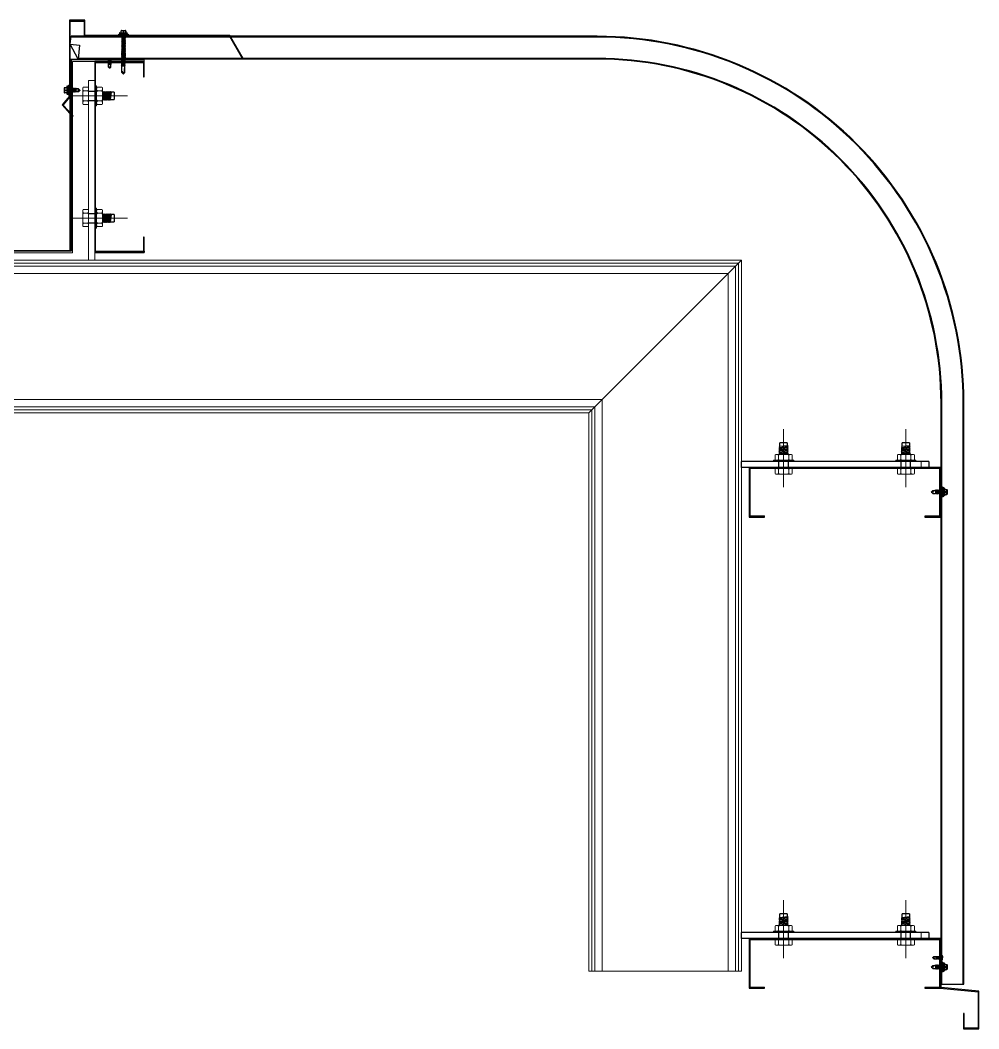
# Model space of a CAD drawing. Header units: inches. Extents: x 1359 to 46357, y -3807 to 191.
# Drawn here: x 23412.47 to 23429.21, y -817.32 to -799.72 of the extents above; entities that cross this region are included whole.
import ezdxf

# ---------------------------------------------------------------- set-up
doc = ezdxf.new("R2010")
doc.units = ezdxf.units.IN
doc.header["$MEASUREMENT"] = 0
doc.linetypes.add('CENTER2', pattern=[28.575, 19.05, -3.175, 3.175, -3.175])
doc.linetypes.add('DASHED2', pattern=[9.525, 6.35, -3.175])
for name, color, linetype in [('2', 2, 'Continuous'), ('2NET-VE', 8, 'Continuous'), ('5', 5, 'Continuous'), ('7', 7, 'Continuous'), ('flashing', 6, 'Continuous'), ('GIANG', 1, 'Continuous'), ('ROOFING', 4, 'Continuous'), ('STRUCTURE', 1, 'Continuous')]:
    doc.layers.add(name, color=color, linetype=linetype)
for name, color, linetype, lineweight in [('8', 8, 'CENTER2', 13), ('Part', 1, 'Continuous', 0), ('S-STEEL-BEAM', 3, 'Continuous', 0)]:
    doc.layers.add(name, color=color, linetype=linetype, lineweight=lineweight)

# ---------------------------------------------------------------- blocks, each defined once
blk = doc.blocks.new('*A82')
at = {"layer": 'S-STEEL-BEAM', "color": 2, "linetype": 'Continuous', "lineweight": 0}
for p, q in [((435.286, 297.667), (433.328, 297.667)), ((433.328, 297.6), (433.328, 297.667)), ((435.286, 297.6), (435.286, 297.667)), ((433.411, 297.6), (433.328, 297.6))]:
    blk.add_line(p, q, dxfattribs=at)
blk = doc.blocks.new('*A83')
at = {"layer": 'S-STEEL-BEAM', "color": 2, "linetype": 'Continuous', "lineweight": 0}
for p, q in [((426.27, 301.82), (426.203, 301.82)), ((426.203, 301.82), (426.203, 299.862)), ((426.27, 299.945), (426.27, 299.862)), ((426.27, 299.862), (426.203, 299.862))]:
    blk.add_line(p, q, dxfattribs=at)
blk = doc.blocks.new('*A124')
at = {"layer": 'S-STEEL-BEAM', "color": 2, "linetype": 'Continuous', "lineweight": 0}
for p, q in [((433.328, 299.862), (431.661, 298.195)), ((433.295, 292.105), (433.295, 299.828)), ((433.328, 299.862), (433.328, 297.667)), ((433.182, 292.105), (433.182, 299.716)), ((433.261, 292.105), (433.261, 299.795)), ((431.807, 292.105), (431.807, 298.341)), ((431.661, 292.105), (431.661, 298.195)), ((431.695, 292.105), (431.695, 298.228)), ((431.728, 292.105), (431.728, 298.262)), ((433.328, 292.528), (433.328, 297.6)), ((433.328, 292.105), (433.328, 292.461)), ((433.328, 292.105), (431.661, 292.105))]:
    blk.add_line(p, q, dxfattribs=at)
blk = doc.blocks.new('*A138')
at = {"layer": 'S-STEEL-BEAM', "color": 2, "linetype": 'Continuous', "lineweight": 0}
for p, q in [((420.936, 299.862), (422.936, 299.862)), ((420.936, 299.828), (433.295, 299.828)), ((423.003, 299.862), (426.203, 299.862)), ((426.27, 299.862), (433.328, 299.862)), ((433.328, 299.862), (431.661, 298.195)), ((420.936, 299.795), (433.261, 299.795)), ((420.936, 299.716), (433.182, 299.716)), ((420.936, 298.341), (431.807, 298.341)), ((420.936, 298.262), (431.728, 298.262)), ((420.936, 298.228), (431.695, 298.228)), ((420.936, 298.195), (431.661, 298.195))]:
    blk.add_line(p, q, dxfattribs=at)
blk = doc.blocks.new('*A149')
at = {"layer": 'S-STEEL-BEAM', "color": 2, "linetype": 'Continuous', "lineweight": 0}
for p, q in [((435.286, 292.528), (433.328, 292.528)), ((433.328, 292.461), (433.328, 292.528)), ((433.411, 292.461), (433.328, 292.461)), ((435.286, 292.461), (435.286, 292.528))]:
    blk.add_line(p, q, dxfattribs=at)
blk = doc.blocks.new('*U7')
at = {"layer": '2NET-VE', "ltscale": 0.5}
for p, q in [((0, 8.3), (12.1, 8.3)), ((25.6, 7.4), (25.5, 7.4)), ((0, -8.3), (12.1, -8.3)), ((25.6, -7.4), (25.6, -7.4))]:
    blk.add_line(p, q, dxfattribs=at)
at = {"layer": '7', "linetype": 'Continuous'}
for p, q in [((24.6, 6.4), (25.8, 7.7)), ((25, -6.4), (26.5, 6.4)), ((25.8, 7.7), (26.5, 6.4)), ((26.5, 6.4), (27.7, 7.7)), ((26.9, -6.4), (28.4, 6.4)), ((27.7, 7.7), (28.4, 6.4)), ((28.4, 6.4), (29.7, 7.7)), ((28.9, -6.4), (30.4, 6.4)), ((29.7, 7.7), (30.4, 6.4)), ((30.4, 6.4), (31.6, 7.7)), ((30.8, -6.4), (32.3, 6.4)), ((31.6, 7.7), (32.3, 6.4)), ((32.3, 6.4), (33.5, 7.7)), ((32.7, -6.4), (34.2, 6.4)), ((32.7, -6.4), (34.2, 6.4)), ((33.5, 7.7), (34.2, 6.4)), ((34.2, 6.4), (35.5, 7.7)), ((34.7, -6.4), (36.2, 6.4)), ((35.5, 7.7), (36.2, 6.4)), ((36.2, 6.4), (37.4, 7.7)), ((36.6, -6.4), (38.1, 6.4)), ((36.6, -6.4), (38.1, 6.4)), ((36.6, -6.4), (38.1, 6.4)), ((37.4, 7.7), (38.1, 6.4)), ((38.1, 6.4), (39.3, 7.7)), ((38.5, -6.4), (40, 6.4)), ((39.3, 7.7), (40, 6.4)), ((44.5, 6.4), (40, 6.4)), ((44.5, 6.4), (44.5, -6.4)), ((24.8, -6.4), (24.3, -6.4)), ((25, -6.4), (24.6, -6.4)), ((25, -6.4), (25.7, -7.7)), ((25.7, -7.7), (26.9, -6.4)), ((26.9, -6.4), (27.7, -7.7)), ((27.7, -7.7), (28.9, -6.4)), ((28.9, -6.4), (29.6, -7.7)), ((29.6, -7.7), (30.8, -6.4)), ((30.8, -6.4), (31.5, -7.7)), ((31.5, -7.7), (32.7, -6.4)), ((32.7, -6.4), (33.5, -7.7)), ((33.5, -7.7), (34.7, -6.4)), ((34.7, -6.4), (35.4, -7.7)), ((35.4, -7.7), (36.6, -6.4)), ((36.6, -6.4), (37.3, -7.7)), ((37.3, -7.7), (38.5, -6.4)), ((38.5, -6.4), (44.5, -6.4))]:
    blk.add_line(p, q, dxfattribs=at)
at = {"layer": '8', "ltscale": 10}
blk.add_line((-32.8, 0), (68.2, 0), dxfattribs=at)
at = {"layer": '8', "linetype": 'Continuous'}
for p, q in [((-10.2, 8.8), (-10.2, 11.9)), ((-10.2, -11.9), (-10.2, 11.9)), ((-0.9, 14.9), (-9.3, 14.9)), ((-1.4, 8.8), (-8.9, 8.8)), ((0, 8.8), (0, 11.9)), ((0, -11.9), (0, 11.9)), ((12.1, -17.6), (12.1, 17.6)), ((12.1, 17.6), (14.1, 17.6)), ((14.1, -17.6), (14.1, 17.6)), ((14.1, 8.8), (14.1, 11.9)), ((14.1, -11.9), (14.1, 11.9)), ((15, 14.9), (23.4, 14.9)), ((15.5, 8.8), (22.9, 8.8)), ((24.3, 8.8), (24.3, 11.9)), ((24.3, -11.9), (24.3, 11.9)), ((-10.2, -8.8), (-10.2, -11.9)), ((-9.3, -14.9), (-0.9, -14.9)), ((-1.4, -8.8), (-8.9, -8.8)), ((0, -8.8), (0, -11.9)), ((12.1, -17.6), (14.1, -17.6)), ((14.1, -8.8), (14.1, -11.9)), ((23.4, -14.9), (15, -14.9)), ((15.5, -8.8), (22.9, -8.8)), ((24.3, -8.8), (24.3, -11.9))]:
    blk.add_line(p, q, dxfattribs=at)
for centre, radius, start, end in [((-4.7, 11.9), 5.58, 146.602, 180), ((-6.1, 11.9), 4.1, 180, 228.5476), ((-6.1, 5.7), 4.1, 131.4524, 180), ((-4.1, 11.9), 4.1, 311.4524, 0), ((-4.1, 5.7), 4.1, 0, 48.5476), ((-5.6, 11.9), 5.58, 0, 33.398), ((19.7, 11.9), 5.58, 146.602, 180), ((18.2, 11.9), 4.1, 180, 228.5476), ((18.2, 5.7), 4.1, 131.4524, 180), ((20.2, 11.9), 4.1, 311.4524, 0), ((20.2, 5.7), 4.1, 0, 48.5476), ((18.8, 11.9), 5.58, 0, 33.398), ((-6.1, -5.7), 4.1, 180, 228.5476), ((-6.1, -11.9), 4.1, 131.4524, 180), ((-4.7, -11.9), 5.58, 180, 213.398), ((-4.1, -5.7), 4.1, 311.4524, 0), ((-4.1, -11.9), 4.1, 0, 48.5476), ((-5.6, -11.9), 5.58, 326.602, 0), ((18.2, -5.7), 4.1, 180, 228.5476), ((18.2, -11.9), 4.1, 131.4524, 180), ((19.7, -11.9), 5.58, 180, 213.398), ((20.2, -5.7), 4.1, 311.4524, 0), ((20.2, -11.9), 4.1, 0, 48.5476), ((18.8, -11.9), 5.58, 326.602, 0)]:
    blk.add_arc(centre, radius, start, end, dxfattribs=at)
blk = doc.blocks.new('*U8')
at = {"layer": '2NET-VE', "ltscale": 0.5}
for p, q in [((0, 8.3), (12.1, 8.3)), ((25.6, 7.4), (25.5, 7.4)), ((0, -8.3), (12.1, -8.3)), ((25.6, -7.4), (25.6, -7.4))]:
    blk.add_line(p, q, dxfattribs=at)
at = {"layer": '7', "linetype": 'Continuous'}
for p, q in [((24.6, 6.4), (25.8, 7.7)), ((25, -6.4), (26.5, 6.4)), ((25.8, 7.7), (26.5, 6.4)), ((26.5, 6.4), (27.7, 7.7)), ((26.9, -6.4), (28.4, 6.4)), ((27.7, 7.7), (28.4, 6.4)), ((28.4, 6.4), (29.7, 7.7)), ((28.9, -6.4), (30.4, 6.4)), ((29.7, 7.7), (30.4, 6.4)), ((30.4, 6.4), (31.6, 7.7)), ((30.8, -6.4), (32.3, 6.4)), ((31.6, 7.7), (32.3, 6.4)), ((32.3, 6.4), (33.5, 7.7)), ((32.7, -6.4), (34.2, 6.4)), ((32.7, -6.4), (34.2, 6.4)), ((33.5, 7.7), (34.2, 6.4)), ((34.2, 6.4), (35.5, 7.7)), ((34.7, -6.4), (36.2, 6.4)), ((35.5, 7.7), (36.2, 6.4)), ((36.2, 6.4), (37.4, 7.7)), ((36.6, -6.4), (38.1, 6.4)), ((36.6, -6.4), (38.1, 6.4)), ((36.6, -6.4), (38.1, 6.4)), ((37.4, 7.7), (38.1, 6.4)), ((38.1, 6.4), (39.3, 7.7)), ((38.5, -6.4), (40, 6.4)), ((39.3, 7.7), (40, 6.4)), ((44.5, 6.4), (40, 6.4)), ((44.5, 6.4), (44.5, -6.4)), ((24.8, -6.4), (24.3, -6.4)), ((25, -6.4), (24.6, -6.4)), ((25, -6.4), (25.7, -7.7)), ((25.7, -7.7), (26.9, -6.4)), ((26.9, -6.4), (27.7, -7.7)), ((27.7, -7.7), (28.9, -6.4)), ((28.9, -6.4), (29.6, -7.7)), ((29.6, -7.7), (30.8, -6.4)), ((30.8, -6.4), (31.5, -7.7)), ((31.5, -7.7), (32.7, -6.4)), ((32.7, -6.4), (33.5, -7.7)), ((33.5, -7.7), (34.7, -6.4)), ((34.7, -6.4), (35.4, -7.7)), ((35.4, -7.7), (36.6, -6.4)), ((36.6, -6.4), (37.3, -7.7)), ((37.3, -7.7), (38.5, -6.4)), ((38.5, -6.4), (44.5, -6.4))]:
    blk.add_line(p, q, dxfattribs=at)
at = {"layer": '8', "ltscale": 10}
blk.add_line((-32.8, 0), (68.2, 0), dxfattribs=at)
at = {"layer": '8', "linetype": 'Continuous'}
for p, q in [((-10.2, 8.8), (-10.2, 11.9)), ((-10.2, -11.9), (-10.2, 11.9)), ((-0.9, 14.9), (-9.3, 14.9)), ((-1.4, 8.8), (-8.9, 8.8)), ((0, 8.8), (0, 11.9)), ((0, -11.9), (0, 11.9)), ((12.1, -17.6), (12.1, 17.6)), ((12.1, 17.6), (14.1, 17.6)), ((14.1, -17.6), (14.1, 17.6)), ((14.1, 8.8), (14.1, 11.9)), ((14.1, -11.9), (14.1, 11.9)), ((15, 14.9), (23.4, 14.9)), ((15.5, 8.8), (22.9, 8.8)), ((24.3, 8.8), (24.3, 11.9)), ((24.3, -11.9), (24.3, 11.9)), ((-10.2, -8.8), (-10.2, -11.9)), ((-9.3, -14.9), (-0.9, -14.9)), ((-1.4, -8.8), (-8.9, -8.8)), ((0, -8.8), (0, -11.9)), ((12.1, -17.6), (14.1, -17.6)), ((14.1, -8.8), (14.1, -11.9)), ((23.4, -14.9), (15, -14.9)), ((15.5, -8.8), (22.9, -8.8)), ((24.3, -8.8), (24.3, -11.9))]:
    blk.add_line(p, q, dxfattribs=at)
for centre, radius, start, end in [((-4.7, 11.9), 5.58, 146.602, 180), ((-6.1, 11.9), 4.1, 180, 228.5476), ((-6.1, 5.7), 4.1, 131.4524, 180), ((-4.1, 11.9), 4.1, 311.4524, 0), ((-4.1, 5.7), 4.1, 0, 48.5476), ((-5.6, 11.9), 5.58, 0, 33.398), ((19.7, 11.9), 5.58, 146.602, 180), ((18.2, 11.9), 4.1, 180, 228.5476), ((18.2, 5.7), 4.1, 131.4524, 180), ((20.2, 11.9), 4.1, 311.4524, 0), ((20.2, 5.7), 4.1, 0, 48.5476), ((18.8, 11.9), 5.58, 0, 33.398), ((-6.1, -5.7), 4.1, 180, 228.5476), ((-6.1, -11.9), 4.1, 131.4524, 180), ((-4.7, -11.9), 5.58, 180, 213.398), ((-4.1, -5.7), 4.1, 311.4524, 0), ((-4.1, -11.9), 4.1, 0, 48.5476), ((-5.6, -11.9), 5.58, 326.602, 0), ((18.2, -5.7), 4.1, 180, 228.5476), ((18.2, -11.9), 4.1, 131.4524, 180), ((19.7, -11.9), 5.58, 180, 213.398), ((20.2, -5.7), 4.1, 311.4524, 0), ((20.2, -11.9), 4.1, 0, 48.5476), ((18.8, -11.9), 5.58, 326.602, 0)]:
    blk.add_arc(centre, radius, start, end, dxfattribs=at)
blk = doc.blocks.new('*U71')
at = {"layer": '2', "color": 2, "ltscale": 0.015}
for p, q in [((-65, 248.4), (-65, 250)), ((-65, 1.6), (-65, 0))]:
    blk.add_line(p, q, dxfattribs=at)
blk.add_lwpolyline([(-65, 20), (-63.9, 20), (-63.9, 1.1), (-1.1, 1.1), (-1.1, 248.9), (-63.9, 248.9), (-63.9, 230), (-65, 230), (-65, 250), (0, 250), (0, 0), (-65, 0), (-65, 20), (-63.4, 20)], dxfattribs=at)
at = {"layer": '5'}
for points in [[(8, 235), (0, 235), (0, -10), (8, -10)], [(8, 235), (8, -10)]]:
    blk.add_lwpolyline(points, dxfattribs=at)
at = {"layer": 'GIANG', "xscale": 0.75, "yscale": 0.75, "zscale": 0.75}
for name, p in [('*U8', (-1.1, 205)), ('*U7', (-1.1, 45))]:
    blk.add_blockref(name, p, dxfattribs=at)
blk = doc.blocks.new('Short_Self_drilling')
at = {"layer": 'STRUCTURE', "color": 1, "linetype": 'Continuous'}
for p, q in [((6.4, 1.7), (-6.4, 1.7)), ((5.1, 3.8), (-5.1, 3.8)), ((-2.6, 2.9), (-5.1, 2.9)), ((-3.4, 3.8), (-3.4, 6.8)), ((3, 7.2), (-3, 7.2)), ((2.6, 2.9), (-2.6, 2.9)), ((-2.1, 2.8), (-2.1, 2.9)), ((6.3, 0), (0, 0)), ((2.2, 2.8), (2.2, 2.9)), ((2.2, -0.5), (2.2, 0)), ((5.1, 2.9), (2.6, 2.9)), ((3.4, 3.8), (3.4, 6.8)), ((3, -1.2), (-2.7, -0.2)), ((3, -2.7), (-2.7, -1.8)), ((3, -4.2), (-2.7, -3.3)), ((3, -5.8), (-2.7, -4.8)), ((3, -7.3), (-2.7, -6.3)), ((-1.9, -8), (-2.7, -7.9)), ((-2.1, -1.4), (-2.1, -0.9)), ((-2.1, -2.9), (-2.1, -2.4)), ((-2.1, -4.4), (-2.1, -3.9)), ((-2.1, -6), (-2.1, -5.4)), ((-2.1, -7.5), (-2.1, -7)), ((-2.1, -12.3), (-2.1, -8.5)), ((3, -8.8), (-1.1, -8.1)), ((2.1, -12.3), (2.1, -9.1)), ((2.2, -2), (2.2, -1.5)), ((2.2, -3.6), (2.2, -3)), ((2.2, -5.1), (2.2, -4.6)), ((2.2, -6.6), (2.2, -6.1)), ((2.2, -8.1), (2.2, -7.6))]:
    blk.add_line(p, q, dxfattribs=at)
blk.add_lwpolyline([(6.4, 1.3), (6.4, 1.7), (2.1, 2.8), (-2.1, 2.8), (-6.4, 1.7), (-6.4, 1.3)], close=True, dxfattribs=at)
for points in [[(-6.4, 1.3, -0.088869), (-6.3, 0), (0, 0)], [(-0.1, 3.8), (-0.3, 6.2, 0.338878), (-3.1, 6.2), (-3.3, 3.8)], [(3.3, 3.8), (3.1, 6.2, 0.338878), (0.3, 6.2), (0.1, 3.8)], [(2.1, -12.3), (0.2, -14.2, -0.333596), (-0.2, -14.2), (-2.1, -12.3)], [(-0.1, -14), (-1, -12.2, -0.148657), (-1.4, -11.2), (-2, -7.7, -0.815006), (-1.2, -7.8, 0.150833), (-0.8, -8.7)], [(2.1, -12.3), (1.7, -11.7, 0.52242), (0.9, -11.7), (-0.2, -14.2)]]:
    blk.add_lwpolyline(points, format="xyb", dxfattribs=at)
for points in [[(3, -1.2), (2.2, -1.5), (-2.1, -0.8), (-2.7, -0.2), (-2.4, 0)], [(3, -2.7), (2.2, -3), (-2.1, -2.4), (-2.7, -1.8), (-2.1, -1.4), (2.2, -2), (3, -2.7)], [(3, -4.2), (2.2, -4.6), (-2.1, -3.9), (-2.7, -3.3), (-2.1, -2.9), (2.2, -3.6), (3, -4.2)], [(3, -5.8), (2.2, -6.1), (-2.1, -5.4), (-2.7, -4.8), (-2.1, -4.4), (2.2, -5.1), (3, -5.8)], [(3, -7.3), (2.2, -7.6), (-2.1, -7), (-2.7, -6.3), (-2.1, -6), (2.2, -6.6), (3, -7.3)], [(-1.8, -8.5), (-2.1, -8.5), (-2.7, -7.9), (-2.1, -7.5), (-1.8, -7.5)], [(-1.3, -7.6), (2.2, -8.1), (3, -8.8)], [(-1.2, 0), (2.2, -0.5), (3, -1.2)], [(3, -8.8), (2.2, -9.1), (-0.8, -8.7)]]:
    blk.add_lwpolyline(points, dxfattribs=at)
for centre, radius, start, end in [((-5, 3.3), 0.455, 109.7949, 250.2674), ((-3, 6.8), 0.429, 90.0311, 180.0311), ((3, 6.8), 0.429, 0.0311, 90.0311), ((5.1, 3.3), 0.435, 279.7276, 80.3347), ((10, 0.2), 3.74, 162.2963, 182.6103)]:
    blk.add_arc(centre, radius, start, end, dxfattribs=at)
blk = doc.blocks.new('HFR-1')
at = {"layer": 'STRUCTURE', "color": 1, "linetype": 'Continuous'}
for p, q in [((-5.5, 0), (5.5, 0)), ((-5.2, 0.8), (-3.4, 1.5)), ((5.2, 0.8), (3.4, 1.5)), ((-2.4, -1.2), (-3, -1.6)), ((-3, -1.6), (-2.4, -1.9)), ((-2.4, -1.9), (-3, -2.3)), ((-3, -2.3), (-2.4, -2.6)), ((-2.4, -2.6), (-3, -3)), ((-3, -3), (-2.4, -3.3)), ((-2.4, -3.3), (-3, -3.7)), ((-3, -3.7), (-2.4, -4.1)), ((-2.4, -4.1), (-3, -4.4)), ((-3, -4.4), (-2.4, -4.8)), ((-2.4, -4.8), (-3, -5.1)), ((-3, -5.1), (-2.4, -5.5)), ((-2.4, -5.5), (-3, -5.8)), ((-3, -5.8), (-2.4, -6.2)), ((-2.4, -6.2), (-3, -6.6)), ((-3, -6.6), (-2.4, -6.9)), ((-2.4, -6.9), (-3, -7.3)), ((-3, -7.3), (-2.4, -7.6)), ((-2.4, -7.6), (-3, -8)), ((-3, -8), (-2.4, -8.3)), ((-2.4, -8.3), (-3, -8.7)), ((-3, -8.7), (-2.4, -9)), ((-2.4, -9), (-3, -9.4)), ((-3, -9.4), (-2.4, -9.7)), ((-2.4, -9.7), (-3, -10.1)), ((-3, -10.1), (-2.4, -10.5)), ((-2.4, -10.5), (-3, -10.8)), ((-3, -10.8), (-2.4, -11.2)), ((-2.4, -11.2), (-3, -11.5)), ((-3, -11.5), (-2.4, -11.9)), ((-2.9, -1.6), (2.9, -1.4)), ((-2.9, -2.3), (2.9, -2.1)), ((-2.9, -3), (2.9, -2.8)), ((-2.9, -3.7), (2.9, -3.6)), ((-2.9, -4.4), (2.9, -4.3)), ((-2.9, -5.1), (2.9, -5)), ((-2.9, -5.9), (2.9, -5.7)), ((-2.9, -6.6), (2.9, -6.4)), ((-2.9, -7.3), (2.9, -7.1)), ((-2.9, -8), (2.9, -7.8)), ((-2.9, -8.7), (2.9, -8.5)), ((-2.9, -9.4), (2.9, -9.2)), ((-2.9, -10.1), (1.5, -10)), ((-2.9, -10.8), (1.3, -10.7)), ((-2.9, -11.5), (0.9, -11.4)), ((-2.5, -17.4), (-2.5, -11.8)), ((-2.5, -17.4), (-2, -16.7)), ((-2.5, -17.4), (-0.2, -19.7)), ((2.4, -1.1), (-2.4, -1.2)), ((2.4, -1.8), (-2.4, -1.9)), ((-2.4, -1.9), (2.4, -1.8)), ((-2.4, -2.6), (2.4, -2.5)), ((2.4, -2.5), (-2.4, -2.6)), ((-2.4, -3.3), (2.4, -3.2)), ((2.4, -3.2), (-2.4, -3.3)), ((-2.4, -4.1), (2.4, -3.9)), ((2.4, -3.9), (-2.4, -4.1)), ((-2.4, -4.8), (2.4, -4.6)), ((2.4, -4.6), (-2.4, -4.8)), ((-2.4, -5.5), (2.4, -5.3)), ((2.4, -5.3), (-2.4, -5.5)), ((-2.4, -6.2), (2.4, -6)), ((2.4, -6), (-2.4, -6.2)), ((-2.4, -6.9), (2.4, -6.8)), ((2.4, -6.8), (-2.4, -6.9)), ((-2.4, -7.6), (2.4, -7.5)), ((2.4, -7.5), (-2.4, -7.6)), ((-2.4, -8.3), (2.4, -8.2)), ((2.4, -8.2), (-2.4, -8.3)), ((-2.4, -9), (2.4, -8.9)), ((2.4, -8.9), (-2.4, -9)), ((-2.4, -9.7), (2.4, -9.6)), ((2.4, -9.6), (-2.4, -9.7)), ((1.4, -10.3), (-2.4, -10.5)), ((-2.4, -10.5), (1.4, -10.3)), ((-2.4, -11.2), (1.1, -11.1)), ((1.1, -11.1), (-2.4, -11.2)), ((-2.4, -11.9), (0.4, -11.8)), ((-1, -16.7), (0.2, -19.7)), ((0.1, -19.4), (1.2, -17.3)), ((0.2, -19.7), (2.5, -17.4)), ((1.6, -16.1), (2.3, -10.2)), ((2.2, -10), (2.9, -10)), ((2.2, -11), (2.4, -11)), ((2.4, -11), (2.2, -11)), ((2.2, -11.4), (2.9, -11.4)), ((2.2, -11.7), (2.4, -11.7)), ((2.4, -10.3), (2.3, -10.3)), ((2.3, -10.3), (2.4, -10.3)), ((2.3, -10.7), (2.9, -10.7)), ((2.9, -1.4), (2.4, -1.1)), ((2.4, -1.8), (2.9, -1.4)), ((2.9, -2.1), (2.4, -1.8)), ((2.4, -2.5), (2.9, -2.1)), ((2.9, -2.8), (2.4, -2.5)), ((2.4, -3.2), (2.9, -2.8)), ((2.9, -3.6), (2.4, -3.2)), ((2.4, -3.9), (2.9, -3.6)), ((2.9, -4.3), (2.4, -3.9)), ((2.4, -4.6), (2.9, -4.3)), ((2.9, -5), (2.4, -4.6)), ((2.4, -5.3), (2.9, -5)), ((2.9, -5.7), (2.4, -5.3)), ((2.4, -6), (2.9, -5.7)), ((2.9, -6.4), (2.4, -6)), ((2.4, -6.8), (2.9, -6.4)), ((2.9, -7.1), (2.4, -6.8)), ((2.4, -7.5), (2.9, -7.1)), ((2.9, -7.8), (2.4, -7.5)), ((2.4, -8.2), (2.9, -7.8)), ((2.9, -8.5), (2.4, -8.2)), ((2.4, -8.9), (2.9, -8.5)), ((2.9, -9.2), (2.4, -8.9)), ((2.4, -9.6), (2.9, -9.2)), ((2.9, -10), (2.4, -9.6)), ((2.4, -10.3), (2.9, -10)), ((2.9, -10.7), (2.4, -10.3)), ((2.4, -11), (2.9, -10.7)), ((2.9, -11.4), (2.4, -11)), ((2.4, -11.7), (2.9, -11.4)), ((2.5, -17.4), (2.5, -11.7))]:
    blk.add_line(p, q, dxfattribs=at)
at = {"layer": 'STRUCTURE', "color": 1, "linetype": 'Continuous', "ltscale": 8}
for p in [(-3.4, 1.5), (3.4, 1.5)]:
    blk.add_line(p, (0, 1.5), dxfattribs=at)
at = {"layer": 'STRUCTURE', "color": 1, "linetype": 'DASHED2'}
for p in [(-1.9, 1.5), (1.9, 1.5)]:
    blk.add_line(p, (0, 0), dxfattribs=at)
at = {"layer": 'STRUCTURE', "color": 1, "linetype": 'Continuous', "ltscale": 8}
for centre, start, end in [((-4.7, 0.2), 130.41, 194.8062), ((4.7, 0.2), 345.1938, 49.59)]:
    blk.add_arc(centre, 0.801, start, end, dxfattribs=at)
at = {"layer": 'STRUCTURE', "color": 1, "linetype": 'Continuous'}
for centre, radius, start, end in [((-7.3, -9), 9.14, 58.065, 78.8402), ((5.1, -3.8), 3.83, 84.2039, 134.3621), ((-1.5, -17.1), 0.59, 34.2302, 144.5641), ((0, -19.4), 0.331, 231.6348, 305.4287), ((-0.5, -10.1), 1.93, 296.6041, 355.3922), ((-0.6, -16), 2.2, 324.0048, 357.8268), ((1.9, -10.3), 0.444, 15.9762, 172.6971)]:
    blk.add_arc(centre, radius, start, end, dxfattribs=at)
blk = doc.blocks.new('A$C26A6701F')
at = {"layer": 'STRUCTURE', "color": 1, "linetype": 'Continuous'}
for p, q in [((0.4, 17.84), (3.6, 17.84)), ((0.93, 17.84), (0.93, 18.77)), ((0.97, 17.84), (1.03, 18.61)), ((1.07, 18.91), (2.93, 18.91)), ((1.91, 18.61), (1.97, 17.84)), ((2.04, 17.84), (2.1, 18.61)), ((2.97, 18.61), (3.04, 17.84)), ((3.07, 17.84), (3.07, 18.77)), ((0, 17.21), (1.33, 17.54)), ((0, 17.08), (0, 17.21)), ((0, 17.21), (4, 17.21)), ((4, 17.08), (0, 17.08)), ((3.94, 16.71), (0.06, 16.71)), ((0.4, 17.57), (1.2, 17.57)), ((1.12, 14.3), (2.9, 14.57)), ((1.39, 14.5), (1.12, 14.3)), ((1.12, 14.3), (1.38, 14.19)), ((1.12, 13.82), (2.9, 14.1)), ((1.39, 14.03), (1.12, 13.82)), ((1.12, 13.82), (1.38, 13.72)), ((1.12, 13.35), (2.89, 13.63)), ((1.38, 13.56), (1.12, 13.35)), ((1.12, 13.35), (1.38, 13.24)), ((1.13, 15.25), (2.9, 15.52)), ((1.39, 15.45), (1.13, 15.25)), ((1.13, 15.25), (1.39, 15.14)), ((1.13, 14.77), (2.9, 15.05)), ((1.39, 14.98), (1.13, 14.77)), ((1.13, 14.77), (1.39, 14.66)), ((1.19, 16.71), (1.14, 16.67)), ((1.14, 16.67), (1.4, 16.71)), ((1.14, 16.67), (1.4, 16.56)), ((1.14, 16.2), (2.91, 16.47)), ((1.4, 16.4), (1.14, 16.2)), ((1.14, 16.2), (1.39, 16.09)), ((1.14, 15.72), (2.91, 16)), ((1.4, 15.93), (1.14, 15.72)), ((1.14, 15.72), (1.39, 15.61)), ((1.2, 17.57), (2.8, 17.57)), ((1.33, 17.54), (1.33, 17.57)), ((1.33, 17.54), (2.67, 17.54)), ((1.38, 14.19), (2.72, 14.38)), ((1.38, 14.03), (1.38, 14.19)), ((1.38, 13.72), (2.72, 13.91)), ((2.69, 13.74), (1.38, 13.56)), ((1.38, 13.56), (1.38, 13.72)), ((1.38, 13.24), (2.72, 13.44)), ((2.69, 13.27), (1.38, 13.08)), ((1.38, 13.24), (1.38, 13.08)), ((1.39, 16.09), (2.73, 16.28)), ((1.39, 15.93), (1.39, 16.09)), ((1.39, 15.61), (2.73, 15.81)), ((2.7, 15.64), (1.39, 15.45)), ((1.39, 15.45), (1.39, 15.61)), ((1.39, 15.14), (2.73, 15.33)), ((2.7, 15.16), (1.39, 14.98)), ((1.39, 14.98), (1.39, 15.14)), ((1.39, 14.66), (2.73, 14.86)), ((2.7, 14.69), (1.39, 14.5)), ((1.39, 14.5), (1.39, 14.67)), ((2.7, 14.21), (1.39, 14.03)), ((1.4, 16.56), (2.42, 16.71)), ((2.71, 16.59), (1.4, 16.4)), ((1.4, 16.4), (1.4, 16.56)), ((2.71, 16.11), (1.4, 15.93)), ((2.67, 17.54), (2.67, 17.57)), ((2.67, 17.54), (4, 17.21)), ((2.69, 13.74), (2.69, 13.91)), ((2.69, 13.74), (2.89, 13.63)), ((2.69, 13.43), (2.69, 13.27)), ((2.69, 13.27), (2.89, 13.15)), ((2.7, 15.64), (2.7, 15.8)), ((2.7, 15.64), (2.9, 15.52)), ((2.7, 15.16), (2.7, 15.33)), ((2.7, 15.16), (2.9, 15.05)), ((2.7, 14.69), (2.7, 14.85)), ((2.7, 14.69), (2.9, 14.57)), ((2.7, 14.21), (2.7, 14.38)), ((2.7, 14.21), (2.9, 14.1)), ((2.71, 16.59), (2.71, 16.71)), ((2.71, 16.59), (2.91, 16.47)), ((2.71, 16.11), (2.71, 16.28)), ((2.71, 16.11), (2.91, 16)), ((2.72, 14.38), (2.9, 14.57)), ((2.72, 13.91), (2.9, 14.1)), ((2.72, 13.44), (2.89, 13.63)), ((2.73, 16.28), (2.91, 16.47)), ((2.73, 15.81), (2.91, 16)), ((2.73, 15.33), (2.9, 15.52)), ((2.73, 14.86), (2.9, 15.05)), ((2.8, 17.57), (3.6, 17.57)), ((4, 17.21), (4, 17.08)), ((1.07, 8.6), (2.84, 8.88)), ((1.33, 8.81), (1.07, 8.6)), ((1.08, 9.55), (2.86, 9.83)), ((1.34, 9.76), (1.08, 9.55)), ((1.08, 9.55), (1.34, 9.45)), ((1.08, 9.08), (2.85, 9.36)), ((1.34, 9.29), (1.08, 9.08)), ((1.08, 9.08), (1.34, 8.97)), ((1.09, 10.98), (2.86, 11.25)), ((1.35, 11.18), (1.09, 10.98)), ((1.09, 10.98), (1.35, 10.87)), ((1.09, 10.5), (2.86, 10.78)), ((1.35, 10.71), (1.09, 10.5)), ((1.09, 10.5), (1.35, 10.39)), ((1.09, 10.03), (2.86, 10.3)), ((1.35, 10.23), (1.09, 10.03)), ((1.09, 10.03), (1.34, 9.92)), ((1.1, 11.93), (2.88, 12.2)), ((1.36, 12.13), (1.1, 11.93)), ((1.1, 11.93), (1.36, 11.82)), ((1.1, 11.45), (2.87, 11.73)), ((1.36, 11.66), (1.1, 11.45)), ((1.1, 11.45), (1.36, 11.34)), ((1.11, 12.88), (2.89, 13.15)), ((1.38, 13.08), (1.11, 12.88)), ((1.11, 12.88), (1.37, 12.77)), ((1.11, 12.4), (2.88, 12.68)), ((1.37, 12.61), (1.11, 12.4)), ((1.11, 12.4), (1.37, 12.29)), ((2.64, 9), (1.33, 8.81)), ((1.33, 8.81), (1.34, 8.97)), ((1.34, 9.92), (2.68, 10.11)), ((2.65, 9.95), (1.34, 9.76)), ((1.34, 9.92), (1.34, 9.76)), ((1.34, 9.45), (2.68, 9.64)), ((2.65, 9.47), (1.34, 9.29)), ((1.34, 9.29), (1.34, 9.45)), ((1.34, 8.97), (2.67, 9.17)), ((2.66, 11.37), (1.35, 11.18)), ((1.35, 11.18), (1.36, 11.34)), ((1.35, 10.87), (2.69, 11.06)), ((2.66, 10.89), (1.35, 10.71)), ((1.35, 10.71), (1.35, 10.87)), ((1.35, 10.39), (2.69, 10.59)), ((2.66, 10.42), (1.35, 10.23)), ((1.35, 10.23), (1.35, 10.39)), ((2.68, 12.32), (1.36, 12.13)), ((1.36, 11.82), (2.7, 12.01)), ((2.67, 11.84), (1.36, 11.66)), ((1.36, 11.66), (1.36, 11.82)), ((1.36, 11.34), (2.7, 11.54)), ((1.37, 12.77), (2.71, 12.96)), ((2.68, 12.79), (1.37, 12.61)), ((1.37, 12.61), (1.37, 12.77)), ((1.37, 12.29), (2.71, 12.49)), ((1.37, 12.13), (1.37, 12.29)), ((2.64, 9), (2.64, 9.16)), ((2.64, 9), (2.84, 8.88)), ((2.65, 10.1), (2.65, 9.95)), ((2.65, 9.95), (2.86, 9.83)), ((2.65, 9.47), (2.65, 9.64)), ((2.65, 9.47), (2.85, 9.36)), ((2.66, 11.37), (2.67, 11.53)), ((2.66, 11.37), (2.86, 11.25)), ((2.66, 10.89), (2.67, 11.06)), ((2.66, 10.89), (2.86, 10.78)), ((2.66, 10.42), (2.66, 10.58)), ((2.66, 10.42), (2.86, 10.3)), ((2.67, 11.84), (2.67, 12.01)), ((2.67, 11.84), (2.87, 11.73)), ((2.67, 9.17), (2.85, 9.36)), ((2.67, 8.69), (2.84, 8.88)), ((2.68, 12.79), (2.68, 12.96)), ((2.68, 12.79), (2.88, 12.68)), ((2.68, 12.32), (2.68, 12.48)), ((2.68, 12.32), (2.88, 12.2)), ((2.68, 10.11), (2.86, 10.3)), ((2.68, 9.64), (2.86, 9.83)), ((2.69, 11.06), (2.86, 11.25)), ((2.69, 10.59), (2.86, 10.78)), ((2.7, 12.01), (2.88, 12.2)), ((2.7, 11.54), (2.87, 11.73)), ((2.71, 12.96), (2.89, 13.15)), ((2.71, 12.49), (2.88, 12.68)), ((1.03, 4.81), (2.81, 5.09)), ((1.29, 5.02), (1.03, 4.81)), ((1.03, 4.81), (1.29, 4.7)), ((1.03, 4.33), (2.8, 4.61)), ((1.29, 4.54), (1.03, 4.33)), ((1.04, 5.76), (2.81, 6.03)), ((1.3, 5.96), (1.04, 5.76)), ((1.04, 5.76), (1.3, 5.65)), ((1.04, 5.28), (2.81, 5.56)), ((1.3, 5.49), (1.04, 5.28)), ((1.04, 5.28), (1.29, 5.17)), ((1.05, 6.71), (2.83, 6.98)), ((1.31, 6.91), (1.05, 6.71)), ((1.05, 6.71), (1.31, 6.6)), ((1.05, 6.23), (2.82, 6.51)), ((1.31, 6.44), (1.05, 6.23)), ((1.05, 6.23), (1.31, 6.12)), ((1.06, 8.13), (2.84, 8.41)), ((1.33, 8.34), (1.06, 8.13)), ((1.06, 8.13), (1.32, 8.02)), ((1.06, 7.65), (2.83, 7.93)), ((1.32, 7.86), (1.06, 7.65)), ((1.06, 7.65), (1.32, 7.55)), ((1.06, 7.18), (2.83, 7.46)), ((1.32, 7.39), (1.06, 7.18)), ((1.06, 7.18), (1.32, 7.07)), ((1.07, 8.6), (1.33, 8.5)), ((1.28, 4.23), (2.62, 4.42)), ((1.29, 5.17), (2.63, 5.37)), ((2.6, 5.2), (1.29, 5.02)), ((1.29, 5.01), (1.29, 5.17)), ((1.29, 4.7), (2.63, 4.9)), ((2.6, 4.72), (1.29, 4.54)), ((1.29, 4.54), (1.29, 4.7)), ((2.61, 6.15), (1.3, 5.96)), ((1.3, 5.96), (1.31, 6.12)), ((1.3, 5.65), (2.64, 5.84)), ((2.61, 5.67), (1.3, 5.49)), ((1.3, 5.49), (1.3, 5.65)), ((2.63, 7.1), (1.31, 6.91)), ((1.31, 6.6), (2.65, 6.79)), ((2.62, 6.62), (1.31, 6.44)), ((1.31, 6.44), (1.31, 6.6)), ((1.31, 6.12), (2.64, 6.32)), ((1.32, 8.02), (2.66, 8.22)), ((2.63, 8.05), (1.32, 7.86)), ((1.32, 7.86), (1.32, 8.02)), ((1.32, 7.55), (2.66, 7.74)), ((2.63, 7.57), (1.32, 7.39)), ((1.32, 7.39), (1.32, 7.55)), ((1.32, 7.07), (2.66, 7.27)), ((1.32, 6.91), (1.32, 7.07)), ((1.33, 8.5), (2.67, 8.69)), ((2.64, 8.52), (1.33, 8.34)), ((1.33, 8.34), (1.33, 8.5)), ((2.6, 5.2), (2.61, 5.36)), ((2.6, 5.2), (2.81, 5.09)), ((2.6, 4.72), (2.6, 4.89)), ((2.6, 4.72), (2.8, 4.61)), ((2.61, 6.15), (2.62, 6.31)), ((2.61, 6.15), (2.81, 6.03)), ((2.61, 5.67), (2.61, 5.84)), ((2.61, 5.67), (2.81, 5.56)), ((2.62, 6.62), (2.62, 6.79)), ((2.62, 6.62), (2.82, 6.51)), ((2.62, 4.42), (2.8, 4.61)), ((2.62, 4.25), (2.62, 4.41)), ((2.63, 8.05), (2.63, 8.21)), ((2.63, 8.05), (2.83, 7.93)), ((2.63, 7.57), (2.63, 7.74)), ((2.63, 7.57), (2.83, 7.46)), ((2.63, 7.1), (2.63, 7.26)), ((2.63, 7.1), (2.83, 6.98)), ((2.63, 5.37), (2.81, 5.56)), ((2.63, 4.9), (2.81, 5.09)), ((2.64, 8.52), (2.64, 8.69)), ((2.64, 8.52), (2.84, 8.41)), ((2.64, 6.32), (2.82, 6.51)), ((2.64, 5.84), (2.81, 6.03)), ((2.65, 6.79), (2.83, 6.98)), ((2.66, 8.22), (2.84, 8.41)), ((2.66, 7.74), (2.83, 7.93)), ((2.66, 7.27), (2.83, 7.46)), ((1.02, 3.86), (2.8, 4.14)), ((1.28, 4.07), (1.02, 3.86)), ((1.02, 3.86), (1.28, 3.75)), ((1.28, 3.59), (1.02, 3.38)), ((1.02, 3.38), (2.31, 3.59)), ((1.02, 3.38), (1.28, 3.28)), ((1.03, 4.33), (1.28, 4.23)), ((1.27, 0.62), (1.28, 3.28)), ((1.27, 0.62), (1.41, 0.81)), ((1.27, 0.62), (1.88, 0.02)), ((2.62, 4.25), (1.28, 4.07)), ((1.28, 4.07), (1.28, 4.23)), ((1.28, 3.75), (2.62, 3.95)), ((1.28, 3.59), (1.28, 3.75)), ((2.35, 3.74), (1.28, 3.59)), ((1.28, 3.28), (2.21, 3.41)), ((1.67, 0.81), (1.98, 0.02)), ((1.96, 0.08), (2.26, 0.64)), ((1.98, 0.02), (2.6, 0.61)), ((2.38, 0.96), (2.56, 3.71)), ((2.62, 3.78), (2.52, 3.77)), ((2.52, 3.46), (2.61, 3.47)), ((2.54, 3.62), (2.79, 3.66)), ((2.6, 0.61), (2.61, 3.47)), ((2.61, 3.47), (2.79, 3.66)), ((2.8, 4.14), (2.62, 4.25)), ((2.62, 3.95), (2.8, 4.14)), ((2.62, 3.78), (2.62, 3.95)), ((2.79, 3.66), (2.62, 3.78))]:
    blk.add_line(p, q, dxfattribs=at)
for centre, major_axis, ratio, start_param, end_param in [((0.42, 17.71), (0.0956, 0.0956), 1, 0.954633, 3.757756), ((1.07, 18.77), (-0.0943, 0.0943), 1, -0.785398, 0.785398), ((1.47, 18.04), (0.508, 0.508), 1, 0.131933, 1.438864), ((2.54, 18.04), (0.508, 0.508), 1, 0.131933, 1.438864), ((2.93, 18.77), (-0.0943, 0.0943), 1, 3.926991, 5.497787), ((3.55, 17.71), (-0.1, 0.1), 1, 2.701137, 5.152845), ((-1.11, 16.72), (-0.822, 0.822), 1, 3.915086, 4.236522), ((5.1, 16.72), (-1.15, 0.17), 0.90746, -0.177273, 0.177273), ((1.54, 0.72), (0.111, 0.111), 1, 6.085329, 8.011019), ((1.93, 0.09), (0.0625, 0.0625), 1, 3.247504, 4.535451), ((1.82, 3.74), (0.363, 0.363), 1, 4.808661, 5.407478), ((1.79, 0.99), (0.416, 0.416), 1, 4.859665, 5.449971), ((2.44, 3.68), (0.0836, 0.0836), 1, 5.766736, 8.502032)]:
    blk.add_ellipse(centre, major_axis=major_axis, ratio=ratio, start_param=start_param, end_param=end_param, dxfattribs=at)

msp = doc.modelspace()

# ---------------------------------------------------------------- linework, layer by layer
at = {"layer": '2', "color": 2, "ltscale": 0.015}
for p, q in [((23414.6401, -800.4577), (23414.6401, -800.4363)), ((23414.6401, -803.7483), (23414.6401, -803.7697))]:
    msp.add_line(p, q, dxfattribs=at)
at = {"layer": '2', "color": 94, "ltscale": 0.015}
msp.add_lwpolyline([(23413.7735, -800.4363), (23413.7735, -803.7697), (23414.6401, -803.7697), (23414.6401, -803.503), (23414.6255, -803.503), (23414.6255, -803.755), (23413.7881, -803.755), (23413.7881, -800.451), (23414.6255, -800.451), (23414.6255, -800.703), (23414.6401, -800.703), (23414.6401, -800.4363)], close=True, dxfattribs=at)
at = {"layer": 'flashing'}
for points in [[(23413.6036, -799.9821), (23413.6036, -799.7152), (23413.3338, -799.7152), (23413.3338, -801.0443), (23413.2043, -801.1948), (23413.3864, -801.3935), (23413.3967, -801.385), (23413.2246, -801.1972), (23413.3471, -801.052), (23413.3471, -799.7299), (23413.5902, -799.7299), (23413.5902, -799.9963), (23416.124, -799.9963), (23416.3523, -800.3912), (23416.3637, -800.3844), (23416.1321, -799.9837), (23413.6036, -799.9821)], [(23428.5334, -816.6107), (23429.1936, -816.6716), (23429.1936, -817.306), (23428.9536, -817.306), (23428.9536, -817.0504), (23428.9402, -817.0504), (23428.9402, -817.3193), (23429.2069, -817.3193), (23429.2069, -816.6593), (23428.5469, -816.5983), (23428.5469, -815.8075), (23428.5335, -815.8075), (23428.5334, -816.6107)]]:
    msp.add_lwpolyline(points, dxfattribs=at)
msp.add_lwpolyline([(23407.7735, -799.8615), (23408.704, -799.8615), (23408.704, -803.7339), (23413.3471, -803.7339), (23413.3471, -800.3963), (23414.2801, -800.3963), (23414.2801, -800.4097), (23413.3605, -800.4097), (23413.3605, -803.7473), (23408.6907, -803.7473), (23408.6907, -799.8748), (23407.7735, -799.8748)], close=True, dxfattribs=at)
at = {"layer": 'Part', "color": 1, "true_color": 0xfa0515}
msp.add_lwpolyline([(23407.5735, -799.8748), (23408.6907, -799.8748), (23408.6907, -803.7473), (23413.3605, -803.7473), (23413.3605, -800.4097), (23414.6401, -800.4097), (23414.6401, -800.4363), (23413.3871, -800.4363), (23413.3871, -803.7739), (23408.664, -803.7739), (23408.664, -799.9015), (23407.5735, -799.9015)], close=True, dxfattribs=at)
at = {"layer": 'ROOFING', "color": 3}
msp.add_lwpolyline([(23413.3477, -800.1341), (23413.5072, -800.1501), (23413.4825, -800.3963), (23413.3477, -800.1341), (23413.3615, -799.9963)], dxfattribs=at)
for points in [[(23428.9335, -816.5383), (23428.9335, -806.3963, 0.4142136), (23422.5469, -800.0097), (23413.3602, -800.0097)], [(23428.5469, -816.5383), (23428.9469, -816.5383), (23428.9469, -806.3963, 0.4142136), (23422.5469, -799.9963), (23413.3615, -799.9963)], [(23428.5602, -816.5383), (23428.5602, -806.3963, 0.4142136), (23422.5469, -800.383), (23413.4757, -800.383)], [(23428.5469, -816.5383), (23428.5469, -806.3963, 0.4142136), (23422.5469, -800.3963), (23413.4825, -800.3963)]]:
    msp.add_lwpolyline(points, format="xyb", dxfattribs=at)

# ---------------------------------------------------------------- block references
at = {"color": 9, "linetype": 'Continuous', "xscale": 0.04000000000103617, "yscale": 0.04000000000103617, "zscale": 0.04000000000103617, "rotation": 359.9629883306244}
msp.add_blockref('A$C26A6701F', (23414.1964, -800.6506), dxfattribs=at)
at = {"color": 8, "extrusion": (0, 0, -1), "xscale": 0.00795785983063979, "yscale": 0.0079578598590615, "zscale": -0.007957859857752648}
msp.add_blockref('HFR-1', (-23414.0341, -800.3963), dxfattribs=at)
at = {"lineweight": 0, "xscale": 1.599999999998545, "yscale": 1.600000000000364, "zscale": 1.6}
for name in ['*A83', '*A138', '*A124', '*A82', '*A149']:
    msp.add_blockref(name, (22731.742, -1283.6817), dxfattribs=at)
at = {"color": 1}
for p, xscale, yscale, zscale, rotation in [((23413.3338, -800.9382), 0.01280000001521931, 0.01280000001224835, 0.01280000001052326, 89.96887282889145), ((23428.5602, -807.95), -0.01280000000128327, 0.01279999999360371, 0.01280000000027939, 270.0311275619691), ((23428.5602, -816.2411), -0.01280000000128327, 0.01279999999360371, 0.01280000000027939, 270.0311275619691)]:
    msp.add_blockref('Short_Self_drilling', p, dxfattribs=dict(at, xscale=xscale, yscale=yscale, zscale=zscale, rotation=rotation))
at = {"color": 8, "extrusion": (0, 0, -1), "xscale": 0.007957859831776659, "yscale": 0.0079578598590615, "zscale": -0.007957859857752648, "rotation": 90}
msp.add_blockref('HFR-1', (-23428.5602, -816.0783), dxfattribs=at)
at = {"layer": 'GIANG', "extrusion": (0, 0, -1), "xscale": -0.00999999999476131, "yscale": 0.00999999999839929, "zscale": -0.01}
for name, p in [('*U8', (-23413.6668, -801.0363)), ('*U7', (-23413.6668, -803.1697))]:
    msp.add_blockref(name, p, dxfattribs=at)
at = {"layer": 'GIANG', "xscale": -0.01333333333059272, "yscale": 0.01333333333059272, "zscale": 0.01333333333333334, "rotation": 270}
for p in [(23425.2, -807.5219), (23425.2, -815.744)]:
    msp.add_blockref('*U71', p, dxfattribs=at)

doc.saveas('drawing.dxf')
